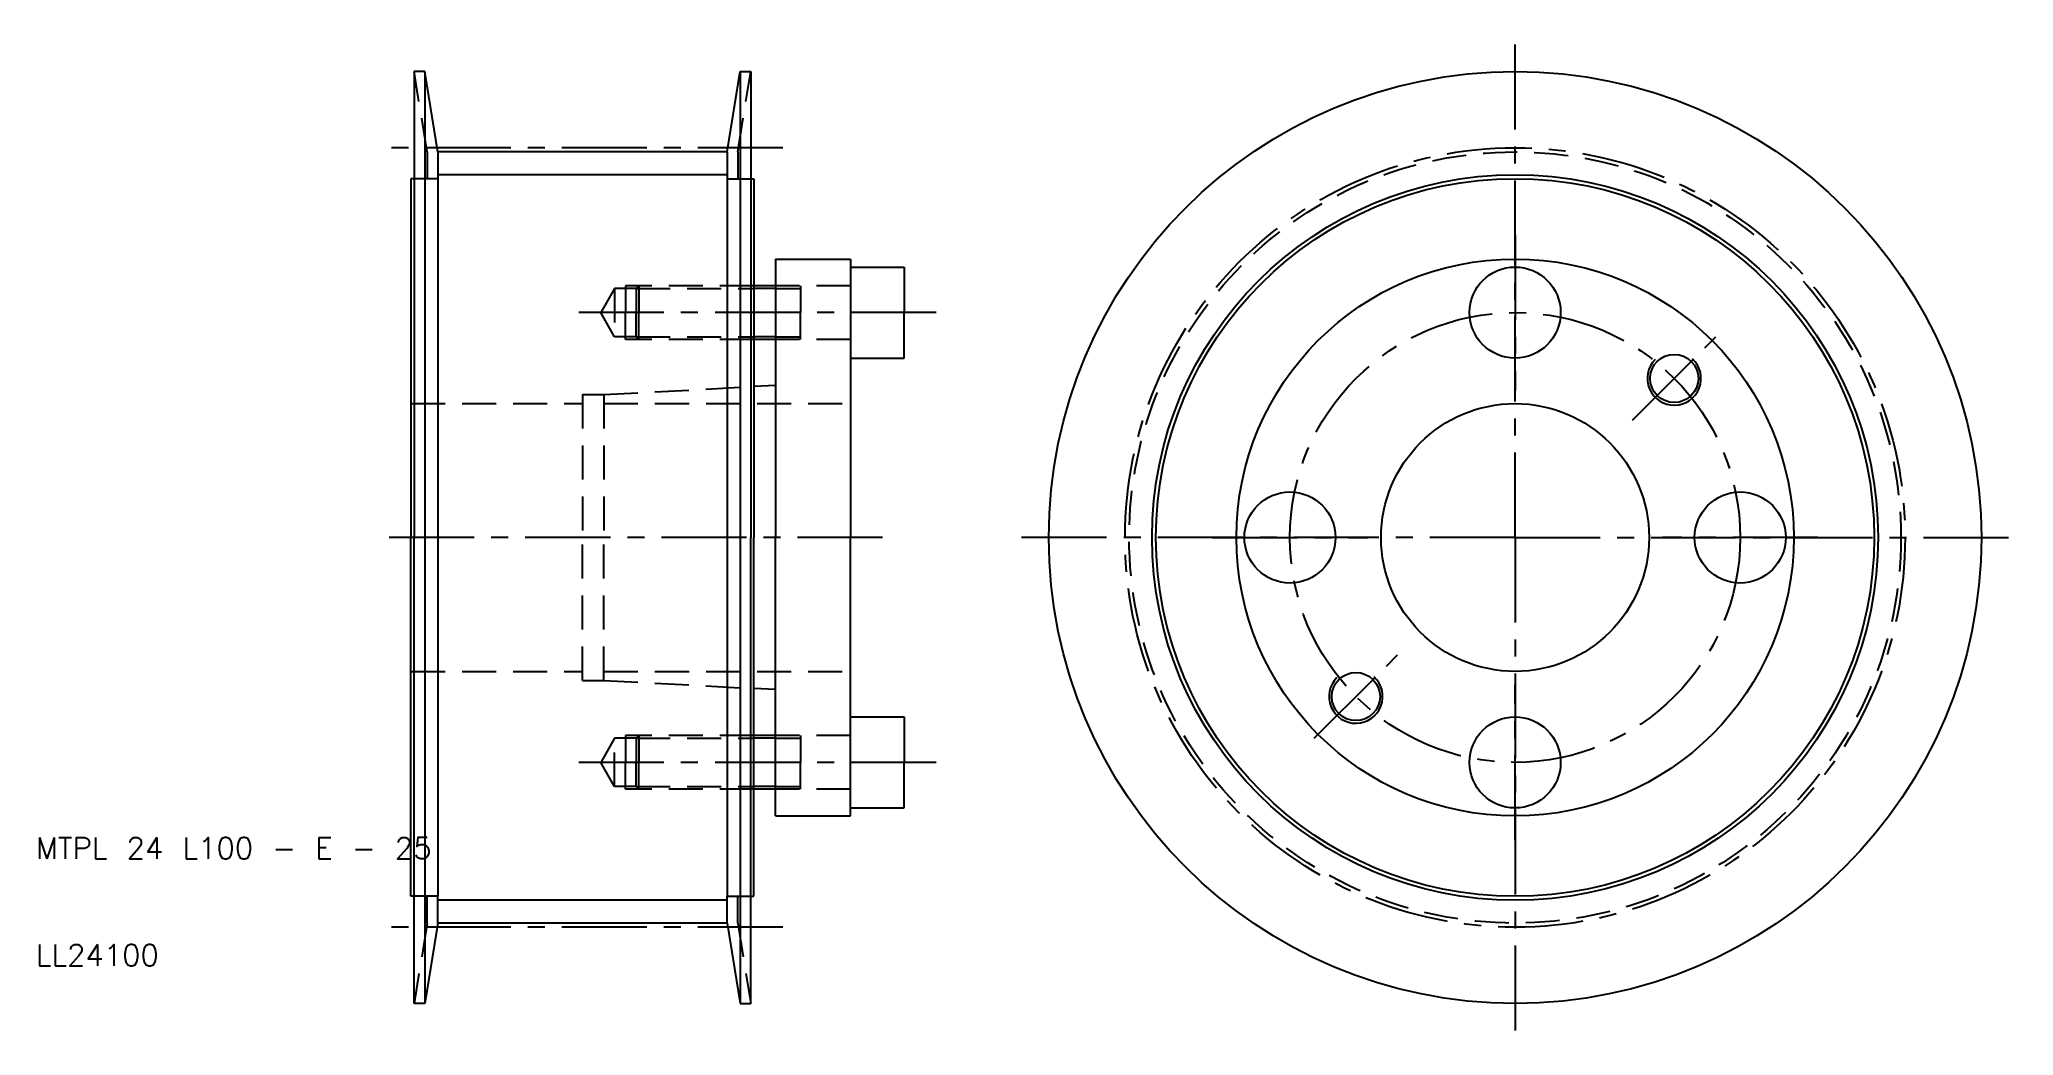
# Model space of a CAD drawing. Extents: x 10 to 194, y 4 to 96.
import ezdxf

# ---------------------------------------------------------------- set-up
doc = ezdxf.new("R2010")
doc.units = 0
doc.header["$LTSCALE"] = 0.25
doc.linetypes.add('CENTER', pattern=[50.8, 31.75, -6.35, 6.35, -6.35])
doc.linetypes.add('DASHED', pattern=[19.05, 12.7, -6.35])
doc.layers.get('0').update_dxf_attribs({"linetype": 'CONTINUOUS'})
doc.layers.add('CENTER', color=1, linetype='CENTER')
doc.styles.get("Standard").update_dxf_attribs({"font": 'txt.shx'})

msp = doc.modelspace()

# ---------------------------------------------------------------- linework, layer by layer
at = {"color": 3, "linetype": 'DASHED'}
for p, q in [((46.5, 86), (45.3, 93.5)), ((75.5, 86), (76.7, 93.5)), ((46.5, 86), (46.5, 83.5)), ((75.5, 86), (75.5, 83.5)), ((47.5, 83.5), (45.3, 83.5)), ((74.5, 83.5), (76.7, 83.5)), ((64, 73.25), (62.700962, 71)), ((64, 73.25), (64, 68.75)), ((66, 73.25), (64, 73.25)), ((65, 73.5), (65, 71)), ((66.25, 73.5), (65, 73.5)), ((66.25, 73.5), (66, 73.25)), ((66, 73.25), (77, 73.25)), ((66, 73.25), (66, 71)), ((77, 73.5), (66.25, 73.5)), ((66.25, 73.5), (66.25, 71)), ((86, 73.5), (79, 73.5)), ((79, 73.25), (81.333333, 73.25)), ((81.333333, 73.5), (81.333333, 71)), ((64, 68.75), (62.700962, 71)), ((65, 68.5), (65, 71)), ((66, 68.75), (66, 71)), ((66.25, 68.5), (66.25, 71)), ((81.333333, 68.5), (81.333333, 71)), ((66, 68.75), (64, 68.75)), ((66.25, 68.5), (65, 68.5)), ((66, 68.75), (77, 68.75)), ((66.25, 68.5), (66, 68.75)), ((77, 68.5), (66.25, 68.5)), ((79, 68.75), (81.333333, 68.75)), ((86, 68.5), (79, 68.5)), ((61, 63.35), (61, 50)), ((61, 63.35), (63, 63.35)), ((63, 63.35), (77, 64.09375)), ((63, 63.35), (63, 50)), ((45, 62.5), (61, 62.5)), ((63, 62.5), (86, 62.5)), ((61, 36.65), (61, 50)), ((63, 36.65), (63, 50)), ((45, 37.5), (61, 37.5)), ((63, 37.5), (86, 37.5)), ((61, 36.65), (63, 36.65)), ((63, 36.65), (77, 35.90625)), ((66.25, 31.5), (65, 31.5)), ((65, 31.5), (65, 29)), ((66.25, 31.5), (66, 31.25)), ((77, 31.5), (66.25, 31.5)), ((66.25, 31.5), (66.25, 29)), ((86, 31.5), (79, 31.5)), ((81.333333, 31.5), (81.333333, 29)), ((64, 31.25), (62.700962, 29)), ((64, 26.75), (64, 31.25)), ((66, 31.25), (64, 31.25)), ((66, 31.25), (77, 31.25)), ((66, 31.25), (66, 29)), ((79, 31.25), (81.333333, 31.25)), ((64, 26.75), (62.700962, 29)), ((65, 26.5), (65, 29)), ((66, 26.75), (66, 29)), ((66.25, 26.5), (66.25, 29)), ((81.333333, 26.5), (81.333333, 29)), ((66, 26.75), (64, 26.75)), ((66.25, 26.5), (65, 26.5)), ((66, 26.75), (77, 26.75)), ((66.25, 26.5), (66, 26.75)), ((77, 26.5), (66.25, 26.5)), ((79, 26.75), (81.333333, 26.75)), ((86, 26.5), (79, 26.5)), ((47.5, 16.5), (45.3, 16.5)), ((46.5, 14), (46.5, 16.5)), ((74.5, 16.5), (76.7, 16.5)), ((75.5, 14), (75.5, 16.5)), ((46.5, 14), (45.3, 6.5)), ((75.5, 14), (76.7, 6.5))]:
    msp.add_line(p, q, dxfattribs=at)
for p, q in [((46.3, 93.5), (45.3, 93.5)), ((45.3, 93.5), (45.3, 83.5)), ((46.3, 93.5), (46.3, 6.5)), ((47.5, 86), (46.3, 93.5)), ((74.5, 86), (75.7, 93.5)), ((75.7, 93.5), (75.7, 6.5)), ((75.7, 93.5), (76.7, 93.5)), ((76.7, 93.5), (76.7, 83.5)), ((74.5, 86), (47.5, 86)), ((47.5, 86), (47.5, 83.5)), ((74.5, 86), (74.5, 83.5)), ((45, 83.5), (45, 50)), ((45.3, 83.5), (45, 83.5)), ((45.3, 83.5), (45.3, 50)), ((47.5, 83.5), (47.5, 16.5)), ((74.5, 83.5), (74.5, 16.5)), ((76.7, 83.5), (76.7, 50)), ((76.7, 83.5), (77, 83.5)), ((77, 83.5), (77, 73.5)), ((79, 76), (86, 76)), ((79, 76), (79, 73.5)), ((86, 76), (86, 75.25)), ((86, 75.25), (86, 66.75)), ((86, 75.25), (91, 75.25)), ((91, 75.25), (91, 71)), ((79, 73.5), (77, 73.5)), ((77, 73.5), (77, 68.5)), ((79, 73.5), (79, 68.5)), ((91, 66.75), (91, 71)), ((79, 68.5), (77, 68.5)), ((77, 68.5), (77, 64.09375)), ((79, 68.5), (79, 64.2)), ((86, 66.75), (86, 50)), ((86, 66.75), (91, 66.75)), ((79, 64.2), (77, 64.09375)), ((77, 64.09375), (77, 50)), ((79, 64.2), (79, 50)), ((45, 16.5), (45, 50)), ((45.3, 16.5), (45.3, 50)), ((76.7, 16.5), (76.7, 50)), ((77, 35.90625), (77, 50)), ((79, 35.8), (79, 50)), ((86, 33.25), (86, 50)), ((79, 35.8), (77, 35.90625)), ((77, 31.5), (77, 35.90625)), ((79, 31.5), (79, 35.8)), ((86, 24.75), (86, 33.25)), ((86, 33.25), (91, 33.25)), ((91, 33.25), (91, 29)), ((79, 31.5), (77, 31.5)), ((77, 26.5), (77, 31.5)), ((79, 26.5), (79, 31.5)), ((91, 24.75), (91, 29)), ((79, 26.5), (77, 26.5)), ((77, 16.5), (77, 26.5)), ((79, 24), (79, 26.5)), ((79, 24), (86, 24)), ((86, 24.75), (91, 24.75)), ((86, 24), (86, 24.75)), ((45.3, 16.5), (45, 16.5)), ((45.3, 6.5), (45.3, 16.5)), ((47.5, 14), (47.5, 16.5)), ((74.5, 14), (74.5, 16.5)), ((76.7, 6.5), (76.7, 16.5)), ((76.7, 16.5), (77, 16.5)), ((47.5, 14), (46.3, 6.5)), ((74.5, 14), (47.5, 14)), ((74.5, 14), (75.7, 6.5)), ((46.3, 6.5), (45.3, 6.5)), ((75.7, 6.5), (76.7, 6.5))]:
    msp.add_line(p, q)
at = {"color": 3}
for p, q in [((74.5, 83.87), (47.5, 83.87)), ((79, 73.25), (77, 73.25)), ((79, 68.75), (77, 68.75)), ((79, 31.25), (77, 31.25)), ((79, 26.75), (77, 26.75)), ((74.5, 16.13), (47.5, 16.13))]:
    msp.add_line(p, q, dxfattribs=at)
for centre, radius in [((148, 50), 43.5), ((148, 50), 33.5), ((148, 50), 26), ((148, 50), 26), ((148, 71), 4.25), ((162.849242, 64.849242), 2.25), ((148, 50), 12.5), ((127, 50), 4.25), ((169, 50), 4.25), ((133.150758, 35.150758), 2.25), ((148, 29), 4.25)]:
    msp.add_circle(centre, radius)
at = {"color": 3, "linetype": 'DASHED'}
msp.add_circle((148, 50), 36, dxfattribs=at)
at = {"color": 3}
msp.add_circle((148, 50), 33.87, dxfattribs=at)
for centre in [(162.849242, 64.849242), (133.150758, 35.150758)]:
    msp.add_arc(centre, 2.5, 135, 47, dxfattribs=at)
at = {"layer": 'CENTER', "color": 1, "linetype": 'CENTER'}
for p, q in [((148, 50), (148, 96.5)), ((79.7, 86.385), (42.3, 86.385)), ((148, 78.25), (148, 63.75)), ((94, 71), (59.700962, 71)), ((158.960155, 60.960155), (166.73833, 68.73833)), ((89, 50), (42, 50)), ((148, 50), (101.5, 50)), ((119.75, 50), (134.25, 50)), ((148, 50), (148, 3.5)), ((148, 50), (194.5, 50)), ((176.25, 50), (161.75, 50)), ((129.26167, 31.26167), (137.039845, 39.039845)), ((148, 21.75), (148, 36.25)), ((94, 29), (59.700962, 29)), ((79.7, 13.615), (42.3, 13.615))]:
    msp.add_line(p, q, dxfattribs=at)
for radius in [36.385, 21]:
    msp.add_circle((148, 50), radius, dxfattribs=at)

# ---------------------------------------------------------------- texts
for s, p in [('MTPL 24 L100 - E - 25', (10, 20)), ('LL24100', (10, 10))]:
    msp.add_text(s, height=2).set_placement(p)

doc.saveas('drawing.dxf')
